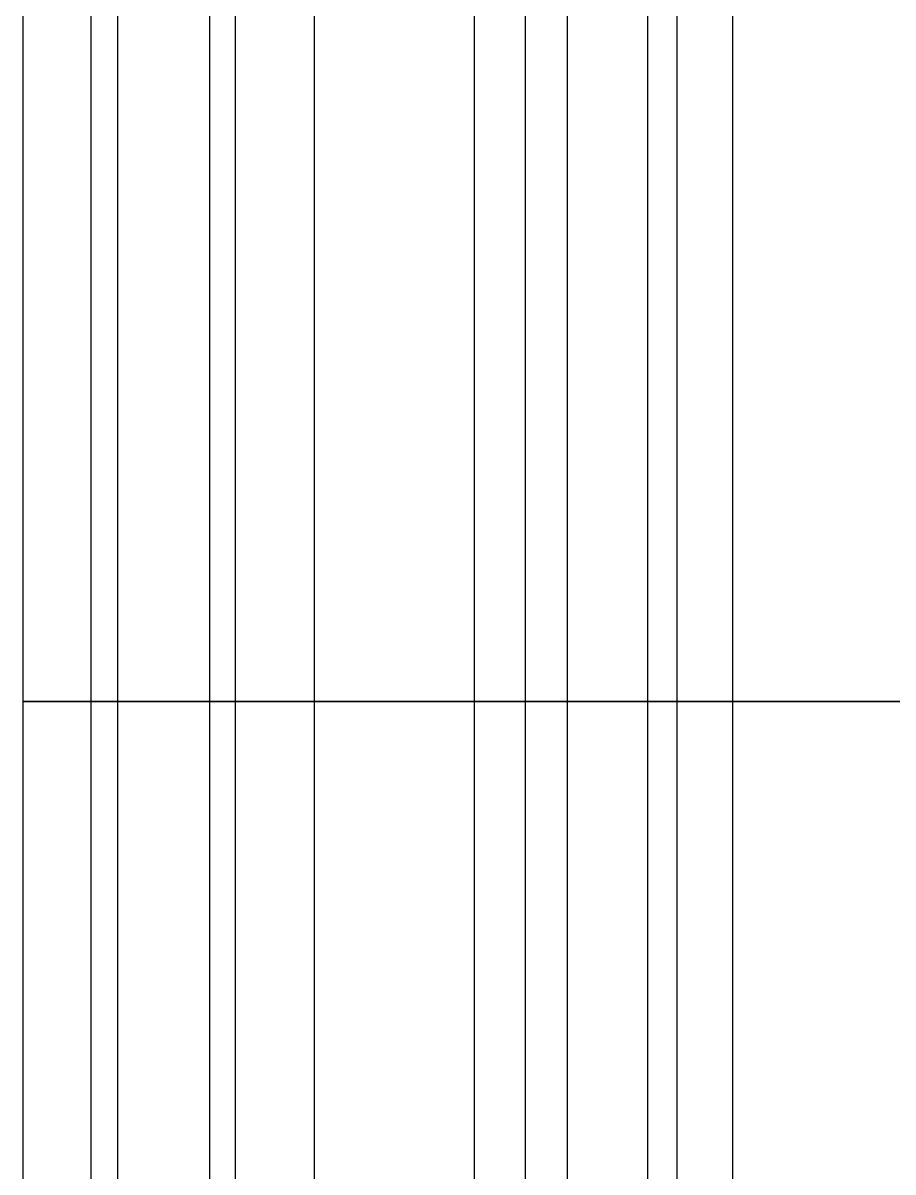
# Model space of a CAD drawing. Extents: x -60 to 60, y -153 to -30.
# Drawn here: x 50.523 to 52.228, y -87.921 to -85.672 of the extents above; entities that cross this region are included whole.
import ezdxf

# ---------------------------------------------------------------- set-up
doc = ezdxf.new("R2010")
doc.units = 0
doc.layers.add('Cut051006', color=7, linetype='CONTINUOUS')

msp = doc.modelspace()

# ---------------------------------------------------------------- linework, layer by layer
at = {"layer": 'Cut051006'}
for p, q in [((50.5235, -84, 83.5194), (50.5235, -87, 83.5194)), ((50.5235, -84, 83.5194), (50.5235, -87, 83.5194)), ((50.5235, -84, 31.1303), (50.5235, -87, 31.1303)), ((50.5235, -84, 31.1303), (50.5235, -87, 31.1303)), ((50.6563, -84, 82.5866), (50.6563, -87, 82.5866)), ((50.6563, -84, 82.5866), (50.6563, -87, 82.5866)), ((50.6563, -84, 32.0631), (50.6563, -87, 32.0631)), ((50.6563, -84, 32.0631), (50.6563, -87, 32.0631)), ((50.7088, -84, 83.4474), (50.7088, -87, 83.4474)), ((50.7088, -84, 83.4474), (50.7088, -87, 83.4474)), ((50.7088, -84, 31.2023), (50.7088, -87, 31.2023)), ((50.7088, -84, 31.2023), (50.7088, -87, 31.2023)), ((50.8888, -84, 82.8024), (50.8888, -87, 82.8024)), ((50.8888, -84, 82.8024), (50.8888, -87, 82.8024)), ((50.8888, -84, 31.8473), (50.8888, -87, 31.8473)), ((50.8888, -84, 31.8473), (50.8888, -87, 31.8473)), ((50.9394, -84, 82.9946), (50.9394, -87, 82.9946)), ((50.9394, -84, 82.9946), (50.9394, -87, 82.9946)), ((50.9394, -84, 31.655), (50.9394, -87, 31.655)), ((50.9394, -84, 31.655), (50.9394, -87, 31.655)), ((51.0937, -84, 81.6898), (51.0937, -87, 81.6898)), ((51.0937, -84, 81.6898), (51.0937, -87, 81.6898)), ((51.0937, -84, 32.9599), (51.0937, -87, 32.9599)), ((51.0937, -84, 32.9599), (51.0937, -87, 32.9599)), ((51.4069, -84, 81.7402), (51.4069, -87, 81.7402)), ((51.4069, -84, 81.7402), (51.4069, -87, 81.7402)), ((51.4069, -84, 32.9095), (51.4069, -87, 32.9095)), ((51.4069, -84, 32.9095), (51.4069, -87, 32.9095)), ((51.507, -84, 80.8033), (51.507, -87, 80.8033)), ((51.507, -84, 80.8033), (51.507, -87, 80.8033)), ((51.507, -84, 33.8463), (51.507, -87, 33.8463)), ((51.507, -84, 33.8463), (51.507, -87, 33.8463)), ((51.5895, -84, 81.6618), (51.5895, -87, 81.6618)), ((51.5895, -84, 81.6618), (51.5895, -87, 81.6618)), ((51.5895, -84, 32.9879), (51.5895, -87, 32.9879)), ((51.5895, -84, 32.9879), (51.5895, -87, 32.9879)), ((51.7469, -84, 81.0109), (51.7469, -87, 81.0109)), ((51.7469, -84, 81.0109), (51.7469, -87, 81.0109)), ((51.7469, -84, 33.6388), (51.7469, -87, 33.6388)), ((51.7469, -84, 33.6388), (51.7469, -87, 33.6388)), ((51.8043, -84, 81.2012), (51.8043, -87, 81.2012)), ((51.8043, -84, 81.2012), (51.8043, -87, 81.2012)), ((51.8043, -84, 33.4484), (51.8043, -87, 33.4484)), ((51.8043, -84, 33.4484), (51.8043, -87, 33.4484)), ((51.9129, -84, 79.8918), (51.9129, -87, 79.8918)), ((51.9129, -84, 79.8918), (51.9129, -87, 79.8918)), ((51.9129, -84, 34.7578), (51.9129, -87, 34.7578)), ((51.9129, -84, 34.7578), (51.9129, -87, 34.7578)), ((50.5235, -87, 83.5194), (50.5235, -90, 83.5194)), ((50.5235, -87, 83.5194), (50.5235, -90, 83.5194)), ((50.5235, -87, 31.1303), (50.5235, -90, 31.1303)), ((50.5235, -87, 31.1303), (50.5235, -90, 31.1303)), ((50.6563, -87, 82.5866), (50.6563, -90, 82.5866)), ((50.6563, -87, 82.5866), (50.6563, -90, 82.5866)), ((50.6563, -87, 32.0631), (50.6563, -90, 32.0631)), ((50.6563, -87, 32.0631), (50.6563, -90, 32.0631)), ((50.7088, -87, 83.4474), (50.7088, -90, 83.4474)), ((50.7088, -87, 83.4474), (50.7088, -90, 83.4474)), ((50.7088, -87, 31.2023), (50.7088, -90, 31.2023)), ((50.7088, -87, 31.2023), (50.7088, -90, 31.2023)), ((50.8888, -87, 82.8024), (50.8888, -90, 82.8024)), ((50.8888, -87, 82.8024), (50.8888, -90, 82.8024)), ((50.8888, -87, 31.8473), (50.8888, -90, 31.8473)), ((50.8888, -87, 31.8473), (50.8888, -90, 31.8473)), ((50.9394, -87, 82.9946), (50.9394, -90, 82.9946)), ((50.9394, -87, 82.9946), (50.9394, -90, 82.9946)), ((50.9394, -87, 31.655), (50.9394, -90, 31.655)), ((50.9394, -87, 31.655), (50.9394, -90, 31.655)), ((51.0937, -87, 81.6898), (51.0937, -90, 81.6898)), ((51.0937, -87, 81.6898), (51.0937, -90, 81.6898)), ((51.0937, -87, 32.9599), (51.0937, -90, 32.9599)), ((51.0937, -87, 32.9599), (51.0937, -90, 32.9599)), ((51.4069, -87, 81.7402), (51.4069, -90, 81.7402)), ((51.4069, -87, 81.7402), (51.4069, -90, 81.7402)), ((51.4069, -87, 32.9095), (51.4069, -90, 32.9095)), ((51.4069, -87, 32.9095), (51.4069, -90, 32.9095)), ((51.507, -87, 80.8033), (51.507, -90, 80.8033)), ((51.507, -87, 80.8033), (51.507, -90, 80.8033)), ((51.507, -87, 33.8463), (51.507, -90, 33.8463)), ((51.507, -87, 33.8463), (51.507, -90, 33.8463)), ((51.5895, -87, 81.6618), (51.5895, -90, 81.6618)), ((51.5895, -87, 81.6618), (51.5895, -90, 81.6618)), ((51.5895, -87, 32.9879), (51.5895, -90, 32.9879)), ((51.5895, -87, 32.9879), (51.5895, -90, 32.9879)), ((51.7469, -87, 81.0109), (51.7469, -90, 81.0109)), ((51.7469, -87, 81.0109), (51.7469, -90, 81.0109)), ((51.7469, -87, 33.6388), (51.7469, -90, 33.6388)), ((51.7469, -87, 33.6388), (51.7469, -90, 33.6388)), ((51.8043, -87, 81.2012), (51.8043, -90, 81.2012)), ((51.8043, -87, 81.2012), (51.8043, -90, 81.2012)), ((51.8043, -87, 33.4484), (51.8043, -90, 33.4484)), ((51.8043, -87, 33.4484), (51.8043, -90, 33.4484)), ((51.9129, -87, 79.8918), (51.9129, -90, 79.8918)), ((51.9129, -87, 79.8918), (51.9129, -90, 79.8918)), ((51.9129, -87, 34.7578), (51.9129, -90, 34.7578)), ((51.9129, -87, 34.7578), (51.9129, -90, 34.7578))]:
    msp.add_line(p, q, dxfattribs=at)
for centre in [(0, -90), (0, -90), (0, -93), (0, -93)]:
    msp.add_circle(centre, 60, dxfattribs=at)
for points, degree, knots in [([(50.7088, -87, 83.4474), (50.6849, -87, 83.4949), (50.6297, -87, 83.5185), (50.5731, -87, 83.5383), (50.5235, -87, 83.5194)], 2, [0, 0, 0, 0.724386, 0.724386, 1.44877, 1.44877, 1.44877]), ([(50.5235, -87, 31.1303), (50.5731, -87, 31.1113), (50.6297, -87, 31.1312), (50.6849, -87, 31.1548), (50.7088, -87, 31.2023)], 2, [0, 0, 0, 0.724386, 0.724386, 1.44877, 1.44877, 1.44877]), ([(50.7088, -87, 83.4474), (50.6849, -87, 83.4949), (50.6297, -87, 83.5185), (50.5731, -87, 83.5383), (50.5235, -87, 83.5194)], 2, [0, 0, 0, 0.724386, 0.724386, 1.44877, 1.44877, 1.44877]), ([(50.5235, -87, 31.1303), (50.5731, -87, 31.1113), (50.6297, -87, 31.1312), (50.6849, -87, 31.1548), (50.7088, -87, 31.2023)], 2, [0, 0, 0, 0.724386, 0.724386, 1.44877, 1.44877, 1.44877]), ([(50.7088, -87, 83.4474), (50.6849, -87, 83.4949), (50.6297, -87, 83.5185), (50.5731, -87, 83.5383), (50.5235, -87, 83.5194)], 2, [0, 0, 0, 0.724386, 0.724386, 1.44877, 1.44877, 1.44877]), ([(50.5235, -87, 31.1303), (50.5731, -87, 31.1113), (50.6297, -87, 31.1312), (50.6849, -87, 31.1548), (50.7088, -87, 31.2023)], 2, [0, 0, 0, 0.724386, 0.724386, 1.44877, 1.44877, 1.44877]), ([(50.7088, -87, 83.4474), (50.6849, -87, 83.4949), (50.6297, -87, 83.5185), (50.5731, -87, 83.5383), (50.5235, -87, 83.5194)], 2, [0, 0, 0, 0.724386, 0.724386, 1.44877, 1.44877, 1.44877]), ([(50.5235, -87, 31.1303), (50.5731, -87, 31.1113), (50.6297, -87, 31.1312), (50.6849, -87, 31.1548), (50.7088, -87, 31.2023)], 2, [0, 0, 0, 0.724386, 0.724386, 1.44877, 1.44877, 1.44877]), ([(51.0937, -87, 81.6898), (51.0109, -87, 81.6896), (50.9143, -87, 81.709), (50.822, -87, 81.7608), (50.73, -87, 81.8117), (50.6451, -87, 81.897), (50.5947, -87, 82.0015), (50.5433, -87, 82.1056), (50.5284, -87, 82.225), (50.5449, -87, 82.3289), (50.5609, -87, 82.4334), (50.6052, -87, 82.5215), (50.6563, -87, 82.5866)], 3, [0, 0, 0, 0, 0.558599, 0.558599, 0.558599, 1.1172, 1.1172, 1.1172, 1.6758, 1.6758, 1.6758, 2.2344, 2.2344, 2.2344, 2.2344]), ([(50.6563, -87, 32.0631), (50.6052, -87, 32.1282), (50.5609, -87, 32.2162), (50.5449, -87, 32.3208), (50.5284, -87, 32.4247), (50.5433, -87, 32.5441), (50.5947, -87, 32.6481), (50.6451, -87, 32.7527), (50.73, -87, 32.838), (50.822, -87, 32.8889), (50.9143, -87, 32.9407), (51.0109, -87, 32.96), (51.0937, -87, 32.9599)], 3, [0, 0, 0, 0, 0.558599, 0.558599, 0.558599, 1.1172, 1.1172, 1.1172, 1.6758, 1.6758, 1.6758, 2.2344, 2.2344, 2.2344, 2.2344]), ([(51.0937, -87, 81.6898), (51.0109, -87, 81.6896), (50.9143, -87, 81.709), (50.822, -87, 81.7608), (50.73, -87, 81.8117), (50.6451, -87, 81.897), (50.5947, -87, 82.0015), (50.5433, -87, 82.1056), (50.5284, -87, 82.225), (50.5449, -87, 82.3289), (50.5609, -87, 82.4334), (50.6052, -87, 82.5215), (50.6563, -87, 82.5866)], 3, [0, 0, 0, 0, 0.558599, 0.558599, 0.558599, 1.1172, 1.1172, 1.1172, 1.6758, 1.6758, 1.6758, 2.2344, 2.2344, 2.2344, 2.2344]), ([(50.6563, -87, 32.0631), (50.6052, -87, 32.1282), (50.5609, -87, 32.2162), (50.5449, -87, 32.3208), (50.5284, -87, 32.4247), (50.5433, -87, 32.5441), (50.5947, -87, 32.6481), (50.6451, -87, 32.7527), (50.73, -87, 32.838), (50.822, -87, 32.8889), (50.9143, -87, 32.9407), (51.0109, -87, 32.96), (51.0937, -87, 32.9599)], 3, [0, 0, 0, 0, 0.558599, 0.558599, 0.558599, 1.1172, 1.1172, 1.1172, 1.6758, 1.6758, 1.6758, 2.2344, 2.2344, 2.2344, 2.2344]), ([(51.0937, -87, 81.6898), (51.0109, -87, 81.6896), (50.9143, -87, 81.709), (50.822, -87, 81.7608), (50.73, -87, 81.8117), (50.6451, -87, 81.897), (50.5947, -87, 82.0015), (50.5433, -87, 82.1056), (50.5284, -87, 82.225), (50.5449, -87, 82.3289), (50.5609, -87, 82.4334), (50.6052, -87, 82.5215), (50.6563, -87, 82.5866)], 3, [0, 0, 0, 0, 0.558599, 0.558599, 0.558599, 1.1172, 1.1172, 1.1172, 1.6758, 1.6758, 1.6758, 2.2344, 2.2344, 2.2344, 2.2344]), ([(50.6563, -87, 32.0631), (50.6052, -87, 32.1282), (50.5609, -87, 32.2162), (50.5449, -87, 32.3208), (50.5284, -87, 32.4247), (50.5433, -87, 32.5441), (50.5947, -87, 32.6481), (50.6451, -87, 32.7527), (50.73, -87, 32.838), (50.822, -87, 32.8889), (50.9143, -87, 32.9407), (51.0109, -87, 32.96), (51.0937, -87, 32.9599)], 3, [0, 0, 0, 0, 0.558599, 0.558599, 0.558599, 1.1172, 1.1172, 1.1172, 1.6758, 1.6758, 1.6758, 2.2344, 2.2344, 2.2344, 2.2344]), ([(51.0937, -87, 81.6898), (51.0109, -87, 81.6896), (50.9143, -87, 81.709), (50.822, -87, 81.7608), (50.73, -87, 81.8117), (50.6451, -87, 81.897), (50.5947, -87, 82.0015), (50.5433, -87, 82.1056), (50.5284, -87, 82.225), (50.5449, -87, 82.3289), (50.5609, -87, 82.4334), (50.6052, -87, 82.5215), (50.6563, -87, 82.5866)], 3, [0, 0, 0, 0, 0.558599, 0.558599, 0.558599, 1.1172, 1.1172, 1.1172, 1.6758, 1.6758, 1.6758, 2.2344, 2.2344, 2.2344, 2.2344]), ([(50.6563, -87, 32.0631), (50.6052, -87, 32.1282), (50.5609, -87, 32.2162), (50.5449, -87, 32.3208), (50.5284, -87, 32.4247), (50.5433, -87, 32.5441), (50.5947, -87, 32.6481), (50.6451, -87, 32.7527), (50.73, -87, 32.838), (50.822, -87, 32.8889), (50.9143, -87, 32.9407), (51.0109, -87, 32.96), (51.0937, -87, 32.9599)], 3, [0, 0, 0, 0, 0.558599, 0.558599, 0.558599, 1.1172, 1.1172, 1.1172, 1.6758, 1.6758, 1.6758, 2.2344, 2.2344, 2.2344, 2.2344]), ([(50.8888, -87, 82.8024), (50.9333, -87, 82.8315), (50.9505, -87, 82.8889), (50.9639, -87, 82.9474), (50.9394, -87, 82.9946)], 2, [0, 0, 0, 0.724386, 0.724386, 1.44877, 1.44877, 1.44877]), ([(50.9394, -87, 31.655), (50.9639, -87, 31.7023), (50.9505, -87, 31.7608), (50.9333, -87, 31.8182), (50.8888, -87, 31.8473)], 2, [0, 0, 0, 0.724386, 0.724386, 1.44877, 1.44877, 1.44877]), ([(50.8888, -87, 82.8024), (50.9333, -87, 82.8315), (50.9505, -87, 82.8889), (50.9639, -87, 82.9474), (50.9394, -87, 82.9946)], 2, [0, 0, 0, 0.724386, 0.724386, 1.44877, 1.44877, 1.44877]), ([(50.9394, -87, 31.655), (50.9639, -87, 31.7023), (50.9505, -87, 31.7608), (50.9333, -87, 31.8182), (50.8888, -87, 31.8473)], 2, [0, 0, 0, 0.724386, 0.724386, 1.44877, 1.44877, 1.44877]), ([(50.8888, -87, 82.8024), (50.9333, -87, 82.8315), (50.9505, -87, 82.8889), (50.9639, -87, 82.9474), (50.9394, -87, 82.9946)], 2, [0, 0, 0, 0.724386, 0.724386, 1.44877, 1.44877, 1.44877]), ([(50.9394, -87, 31.655), (50.9639, -87, 31.7023), (50.9505, -87, 31.7608), (50.9333, -87, 31.8182), (50.8888, -87, 31.8473)], 2, [0, 0, 0, 0.724386, 0.724386, 1.44877, 1.44877, 1.44877]), ([(50.8888, -87, 82.8024), (50.9333, -87, 82.8315), (50.9505, -87, 82.8889), (50.9639, -87, 82.9474), (50.9394, -87, 82.9946)], 2, [0, 0, 0, 0.724386, 0.724386, 1.44877, 1.44877, 1.44877]), ([(50.9394, -87, 31.655), (50.9639, -87, 31.7023), (50.9505, -87, 31.7608), (50.9333, -87, 31.8182), (50.8888, -87, 31.8473)], 2, [0, 0, 0, 0.724386, 0.724386, 1.44877, 1.44877, 1.44877]), ([(51.9129, -87, 79.8918), (51.8301, -87, 79.8945), (51.7342, -87, 79.9172), (51.6439, -87, 79.9722), (51.5537, -87, 80.0263), (51.4718, -87, 80.1145), (51.4251, -87, 80.2208), (51.3774, -87, 80.3266), (51.3666, -87, 80.4464), (51.3868, -87, 80.5496), (51.4064, -87, 80.6536), (51.4537, -87, 80.7401), (51.507, -87, 80.8033)], 3, [0, 0, 0, 0, 0.558599, 0.558599, 0.558599, 1.1172, 1.1172, 1.1172, 1.6758, 1.6758, 1.6758, 2.2344, 2.2344, 2.2344, 2.2344]), ([(51.507, -87, 33.8463), (51.4537, -87, 33.9096), (51.4064, -87, 33.9961), (51.3868, -87, 34.1001), (51.3666, -87, 34.2033), (51.3774, -87, 34.3231), (51.4251, -87, 34.4289), (51.4718, -87, 34.5351), (51.5537, -87, 34.6234), (51.6439, -87, 34.6774), (51.7342, -87, 34.7324), (51.8301, -87, 34.7551), (51.9129, -87, 34.7578)], 3, [0, 0, 0, 0, 0.558599, 0.558599, 0.558599, 1.1172, 1.1172, 1.1172, 1.6758, 1.6758, 1.6758, 2.2344, 2.2344, 2.2344, 2.2344]), ([(51.9129, -87, 79.8918), (51.8301, -87, 79.8945), (51.7342, -87, 79.9172), (51.6439, -87, 79.9722), (51.5537, -87, 80.0263), (51.4718, -87, 80.1145), (51.4251, -87, 80.2208), (51.3774, -87, 80.3266), (51.3666, -87, 80.4464), (51.3868, -87, 80.5496), (51.4064, -87, 80.6536), (51.4537, -87, 80.7401), (51.507, -87, 80.8033)], 3, [0, 0, 0, 0, 0.558599, 0.558599, 0.558599, 1.1172, 1.1172, 1.1172, 1.6758, 1.6758, 1.6758, 2.2344, 2.2344, 2.2344, 2.2344]), ([(51.507, -87, 33.8463), (51.4537, -87, 33.9096), (51.4064, -87, 33.9961), (51.3868, -87, 34.1001), (51.3666, -87, 34.2033), (51.3774, -87, 34.3231), (51.4251, -87, 34.4289), (51.4718, -87, 34.5351), (51.5537, -87, 34.6234), (51.6439, -87, 34.6774), (51.7342, -87, 34.7324), (51.8301, -87, 34.7551), (51.9129, -87, 34.7578)], 3, [0, 0, 0, 0, 0.558599, 0.558599, 0.558599, 1.1172, 1.1172, 1.1172, 1.6758, 1.6758, 1.6758, 2.2344, 2.2344, 2.2344, 2.2344]), ([(51.9129, -87, 79.8918), (51.8301, -87, 79.8945), (51.7342, -87, 79.9172), (51.6439, -87, 79.9722), (51.5537, -87, 80.0263), (51.4718, -87, 80.1145), (51.4251, -87, 80.2208), (51.3774, -87, 80.3266), (51.3666, -87, 80.4464), (51.3868, -87, 80.5496), (51.4064, -87, 80.6536), (51.4537, -87, 80.7401), (51.507, -87, 80.8033)], 3, [0, 0, 0, 0, 0.558599, 0.558599, 0.558599, 1.1172, 1.1172, 1.1172, 1.6758, 1.6758, 1.6758, 2.2344, 2.2344, 2.2344, 2.2344]), ([(51.507, -87, 33.8463), (51.4537, -87, 33.9096), (51.4064, -87, 33.9961), (51.3868, -87, 34.1001), (51.3666, -87, 34.2033), (51.3774, -87, 34.3231), (51.4251, -87, 34.4289), (51.4718, -87, 34.5351), (51.5537, -87, 34.6234), (51.6439, -87, 34.6774), (51.7342, -87, 34.7324), (51.8301, -87, 34.7551), (51.9129, -87, 34.7578)], 3, [0, 0, 0, 0, 0.558599, 0.558599, 0.558599, 1.1172, 1.1172, 1.1172, 1.6758, 1.6758, 1.6758, 2.2344, 2.2344, 2.2344, 2.2344]), ([(51.9129, -87, 79.8918), (51.8301, -87, 79.8945), (51.7342, -87, 79.9172), (51.6439, -87, 79.9722), (51.5537, -87, 80.0263), (51.4718, -87, 80.1145), (51.4251, -87, 80.2208), (51.3774, -87, 80.3266), (51.3666, -87, 80.4464), (51.3868, -87, 80.5496), (51.4064, -87, 80.6536), (51.4537, -87, 80.7401), (51.507, -87, 80.8033)], 3, [0, 0, 0, 0, 0.558599, 0.558599, 0.558599, 1.1172, 1.1172, 1.1172, 1.6758, 1.6758, 1.6758, 2.2344, 2.2344, 2.2344, 2.2344]), ([(51.507, -87, 33.8463), (51.4537, -87, 33.9096), (51.4064, -87, 33.9961), (51.3868, -87, 34.1001), (51.3666, -87, 34.2033), (51.3774, -87, 34.3231), (51.4251, -87, 34.4289), (51.4718, -87, 34.5351), (51.5537, -87, 34.6234), (51.6439, -87, 34.6774), (51.7342, -87, 34.7324), (51.8301, -87, 34.7551), (51.9129, -87, 34.7578)], 3, [0, 0, 0, 0, 0.558599, 0.558599, 0.558599, 1.1172, 1.1172, 1.1172, 1.6758, 1.6758, 1.6758, 2.2344, 2.2344, 2.2344, 2.2344]), ([(51.5895, -87, 81.6618), (51.5673, -87, 81.7101), (51.5131, -87, 81.7356), (51.4572, -87, 81.7574), (51.4069, -87, 81.7402)], 2, [0, 0, 0, 0.724386, 0.724386, 1.44877, 1.44877, 1.44877]), ([(51.4069, -87, 32.9095), (51.4572, -87, 32.8923), (51.5131, -87, 32.9141), (51.5673, -87, 32.9396), (51.5895, -87, 32.9879)], 2, [0, 0, 0, 0.724386, 0.724386, 1.44877, 1.44877, 1.44877]), ([(51.5895, -87, 81.6618), (51.5673, -87, 81.7101), (51.5131, -87, 81.7356), (51.4572, -87, 81.7574), (51.4069, -87, 81.7402)], 2, [0, 0, 0, 0.724386, 0.724386, 1.44877, 1.44877, 1.44877]), ([(51.4069, -87, 32.9095), (51.4572, -87, 32.8923), (51.5131, -87, 32.9141), (51.5673, -87, 32.9396), (51.5895, -87, 32.9879)], 2, [0, 0, 0, 0.724386, 0.724386, 1.44877, 1.44877, 1.44877]), ([(51.5895, -87, 81.6618), (51.5673, -87, 81.7101), (51.5131, -87, 81.7356), (51.4572, -87, 81.7574), (51.4069, -87, 81.7402)], 2, [0, 0, 0, 0.724386, 0.724386, 1.44877, 1.44877, 1.44877]), ([(51.4069, -87, 32.9095), (51.4572, -87, 32.8923), (51.5131, -87, 32.9141), (51.5673, -87, 32.9396), (51.5895, -87, 32.9879)], 2, [0, 0, 0, 0.724386, 0.724386, 1.44877, 1.44877, 1.44877]), ([(51.5895, -87, 81.6618), (51.5673, -87, 81.7101), (51.5131, -87, 81.7356), (51.4572, -87, 81.7574), (51.4069, -87, 81.7402)], 2, [0, 0, 0, 0.724386, 0.724386, 1.44877, 1.44877, 1.44877]), ([(51.4069, -87, 32.9095), (51.4572, -87, 32.8923), (51.5131, -87, 32.9141), (51.5673, -87, 32.9396), (51.5895, -87, 32.9879)], 2, [0, 0, 0, 0.724386, 0.724386, 1.44877, 1.44877, 1.44877]), ([(51.7469, -87, 81.0109), (51.7924, -87, 81.0384), (51.8117, -87, 81.0952), (51.827, -87, 81.1532), (51.8043, -87, 81.2012)], 2, [0, 0, 0, 0.724386, 0.724386, 1.44877, 1.44877, 1.44877]), ([(51.8043, -87, 33.4484), (51.827, -87, 33.4965), (51.8117, -87, 33.5545), (51.7924, -87, 33.6113), (51.7469, -87, 33.6388)], 2, [0, 0, 0, 0.724386, 0.724386, 1.44877, 1.44877, 1.44877]), ([(51.7469, -87, 81.0109), (51.7924, -87, 81.0384), (51.8117, -87, 81.0952), (51.827, -87, 81.1532), (51.8043, -87, 81.2012)], 2, [0, 0, 0, 0.724386, 0.724386, 1.44877, 1.44877, 1.44877]), ([(51.8043, -87, 33.4484), (51.827, -87, 33.4965), (51.8117, -87, 33.5545), (51.7924, -87, 33.6113), (51.7469, -87, 33.6388)], 2, [0, 0, 0, 0.724386, 0.724386, 1.44877, 1.44877, 1.44877]), ([(51.7469, -87, 81.0109), (51.7924, -87, 81.0384), (51.8117, -87, 81.0952), (51.827, -87, 81.1532), (51.8043, -87, 81.2012)], 2, [0, 0, 0, 0.724386, 0.724386, 1.44877, 1.44877, 1.44877]), ([(51.8043, -87, 33.4484), (51.827, -87, 33.4965), (51.8117, -87, 33.5545), (51.7924, -87, 33.6113), (51.7469, -87, 33.6388)], 2, [0, 0, 0, 0.724386, 0.724386, 1.44877, 1.44877, 1.44877]), ([(51.7469, -87, 81.0109), (51.7924, -87, 81.0384), (51.8117, -87, 81.0952), (51.827, -87, 81.1532), (51.8043, -87, 81.2012)], 2, [0, 0, 0, 0.724386, 0.724386, 1.44877, 1.44877, 1.44877]), ([(51.8043, -87, 33.4484), (51.827, -87, 33.4965), (51.8117, -87, 33.5545), (51.7924, -87, 33.6113), (51.7469, -87, 33.6388)], 2, [0, 0, 0, 0.724386, 0.724386, 1.44877, 1.44877, 1.44877]), ([(52.6688, -87, 78.0664), (52.5862, -87, 78.0719), (52.4912, -87, 78.098), (52.4028, -87, 78.1561), (52.3145, -87, 78.2133), (52.2358, -87, 78.3043), (52.1928, -87, 78.4121), (52.1488, -87, 78.5195), (52.1422, -87, 78.6397), (52.166, -87, 78.7421), (52.1892, -87, 78.8453), (52.2395, -87, 78.9301), (52.295, -87, 78.9915)], 3, [0, 0, 0, 0, 0.558599, 0.558599, 0.558599, 1.1172, 1.1172, 1.1172, 1.6758, 1.6758, 1.6758, 2.2344, 2.2344, 2.2344, 2.2344]), ([(52.295, -87, 35.6582), (52.2395, -87, 35.7196), (52.1892, -87, 35.8043), (52.166, -87, 35.9076), (52.1422, -87, 36.01), (52.1488, -87, 36.1302), (52.1928, -87, 36.2376), (52.2358, -87, 36.3454), (52.3145, -87, 36.4364), (52.4028, -87, 36.4936), (52.4912, -87, 36.5517), (52.5862, -87, 36.5777), (52.6688, -87, 36.5833)], 3, [0, 0, 0, 0, 0.558599, 0.558599, 0.558599, 1.1172, 1.1172, 1.1172, 1.6758, 1.6758, 1.6758, 2.2344, 2.2344, 2.2344, 2.2344]), ([(52.6688, -87, 78.0664), (52.5862, -87, 78.0719), (52.4912, -87, 78.098), (52.4028, -87, 78.1561), (52.3145, -87, 78.2133), (52.2358, -87, 78.3043), (52.1928, -87, 78.4121), (52.1488, -87, 78.5195), (52.1422, -87, 78.6397), (52.166, -87, 78.7421), (52.1892, -87, 78.8453), (52.2395, -87, 78.9301), (52.295, -87, 78.9915)], 3, [0, 0, 0, 0, 0.558599, 0.558599, 0.558599, 1.1172, 1.1172, 1.1172, 1.6758, 1.6758, 1.6758, 2.2344, 2.2344, 2.2344, 2.2344]), ([(52.295, -87, 35.6582), (52.2395, -87, 35.7196), (52.1892, -87, 35.8043), (52.166, -87, 35.9076), (52.1422, -87, 36.01), (52.1488, -87, 36.1302), (52.1928, -87, 36.2376), (52.2358, -87, 36.3454), (52.3145, -87, 36.4364), (52.4028, -87, 36.4936), (52.4912, -87, 36.5517), (52.5862, -87, 36.5777), (52.6688, -87, 36.5833)], 3, [0, 0, 0, 0, 0.558599, 0.558599, 0.558599, 1.1172, 1.1172, 1.1172, 1.6758, 1.6758, 1.6758, 2.2344, 2.2344, 2.2344, 2.2344]), ([(52.6688, -87, 78.0664), (52.5862, -87, 78.0719), (52.4912, -87, 78.098), (52.4028, -87, 78.1561), (52.3145, -87, 78.2133), (52.2358, -87, 78.3043), (52.1928, -87, 78.4121), (52.1488, -87, 78.5195), (52.1422, -87, 78.6397), (52.166, -87, 78.7421), (52.1892, -87, 78.8453), (52.2395, -87, 78.9301), (52.295, -87, 78.9915)], 3, [0, 0, 0, 0, 0.558599, 0.558599, 0.558599, 1.1172, 1.1172, 1.1172, 1.6758, 1.6758, 1.6758, 2.2344, 2.2344, 2.2344, 2.2344]), ([(52.295, -87, 35.6582), (52.2395, -87, 35.7196), (52.1892, -87, 35.8043), (52.166, -87, 35.9076), (52.1422, -87, 36.01), (52.1488, -87, 36.1302), (52.1928, -87, 36.2376), (52.2358, -87, 36.3454), (52.3145, -87, 36.4364), (52.4028, -87, 36.4936), (52.4912, -87, 36.5517), (52.5862, -87, 36.5777), (52.6688, -87, 36.5833)], 3, [0, 0, 0, 0, 0.558599, 0.558599, 0.558599, 1.1172, 1.1172, 1.1172, 1.6758, 1.6758, 1.6758, 2.2344, 2.2344, 2.2344, 2.2344]), ([(52.6688, -87, 78.0664), (52.5862, -87, 78.0719), (52.4912, -87, 78.098), (52.4028, -87, 78.1561), (52.3145, -87, 78.2133), (52.2358, -87, 78.3043), (52.1928, -87, 78.4121), (52.1488, -87, 78.5195), (52.1422, -87, 78.6397), (52.166, -87, 78.7421), (52.1892, -87, 78.8453), (52.2395, -87, 78.9301), (52.295, -87, 78.9915)], 3, [0, 0, 0, 0, 0.558599, 0.558599, 0.558599, 1.1172, 1.1172, 1.1172, 1.6758, 1.6758, 1.6758, 2.2344, 2.2344, 2.2344, 2.2344]), ([(52.295, -87, 35.6582), (52.2395, -87, 35.7196), (52.1892, -87, 35.8043), (52.166, -87, 35.9076), (52.1422, -87, 36.01), (52.1488, -87, 36.1302), (52.1928, -87, 36.2376), (52.2358, -87, 36.3454), (52.3145, -87, 36.4364), (52.4028, -87, 36.4936), (52.4912, -87, 36.5517), (52.5862, -87, 36.5777), (52.6688, -87, 36.5833)], 3, [0, 0, 0, 0, 0.558599, 0.558599, 0.558599, 1.1172, 1.1172, 1.1172, 1.6758, 1.6758, 1.6758, 2.2344, 2.2344, 2.2344, 2.2344])]:
    msp.add_open_spline(points, degree=degree, knots=knots, dxfattribs=at)
for points, degree in [([(50.6563, -87, 82.5866), (50.7553, -87, 82.713), (50.8888, -87, 82.8024)], 2), ([(50.8888, -87, 31.8473), (50.7553, -87, 31.9366), (50.6563, -87, 32.0631)], 2), ([(50.6563, -87, 82.5866), (50.7553, -87, 82.713), (50.8888, -87, 82.8024)], 2), ([(50.8888, -87, 31.8473), (50.7553, -87, 31.9366), (50.6563, -87, 32.0631)], 2), ([(50.6563, -87, 82.5866), (50.7553, -87, 82.713), (50.8888, -87, 82.8024)], 2), ([(50.8888, -87, 31.8473), (50.7553, -87, 31.9366), (50.6563, -87, 32.0631)], 2), ([(50.6563, -87, 82.5866), (50.7553, -87, 82.713), (50.8888, -87, 82.8024)], 2), ([(50.8888, -87, 31.8473), (50.7553, -87, 31.9366), (50.6563, -87, 32.0631)], 2), ([(50.9394, -87, 82.9946), (50.7088, -87, 83.4474)], 1), ([(50.7088, -87, 31.2023), (50.9394, -87, 31.655)], 1), ([(50.9394, -87, 82.9946), (50.7088, -87, 83.4474)], 1), ([(50.7088, -87, 31.2023), (50.9394, -87, 31.655)], 1), ([(50.9394, -87, 82.9946), (50.7088, -87, 83.4474)], 1), ([(50.7088, -87, 31.2023), (50.9394, -87, 31.655)], 1), ([(50.9394, -87, 82.9946), (50.7088, -87, 83.4474)], 1), ([(50.7088, -87, 31.2023), (50.9394, -87, 31.655)], 1), ([(51.4069, -87, 81.7402), (51.2543, -87, 81.69), (51.0937, -87, 81.6898)], 2), ([(51.0937, -87, 32.9599), (51.2543, -87, 32.9596), (51.4069, -87, 32.9095)], 2), ([(51.4069, -87, 81.7402), (51.2543, -87, 81.69), (51.0937, -87, 81.6898)], 2), ([(51.0937, -87, 32.9599), (51.2543, -87, 32.9596), (51.4069, -87, 32.9095)], 2), ([(51.4069, -87, 81.7402), (51.2543, -87, 81.69), (51.0937, -87, 81.6898)], 2), ([(51.0937, -87, 32.9599), (51.2543, -87, 32.9596), (51.4069, -87, 32.9095)], 2), ([(51.4069, -87, 81.7402), (51.2543, -87, 81.69), (51.0937, -87, 81.6898)], 2), ([(51.0937, -87, 32.9599), (51.2543, -87, 32.9596), (51.4069, -87, 32.9095)], 2), ([(51.507, -87, 80.8033), (51.6104, -87, 80.9262), (51.7469, -87, 81.0109)], 2), ([(51.7469, -87, 33.6388), (51.6104, -87, 33.7234), (51.507, -87, 33.8463)], 2), ([(51.507, -87, 80.8033), (51.6104, -87, 80.9262), (51.7469, -87, 81.0109)], 2), ([(51.7469, -87, 33.6388), (51.6104, -87, 33.7234), (51.507, -87, 33.8463)], 2), ([(51.507, -87, 80.8033), (51.6104, -87, 80.9262), (51.7469, -87, 81.0109)], 2), ([(51.7469, -87, 33.6388), (51.6104, -87, 33.7234), (51.507, -87, 33.8463)], 2), ([(51.507, -87, 80.8033), (51.6104, -87, 80.9262), (51.7469, -87, 81.0109)], 2), ([(51.7469, -87, 33.6388), (51.6104, -87, 33.7234), (51.507, -87, 33.8463)], 2), ([(51.8043, -87, 81.2012), (51.5895, -87, 81.6618)], 1), ([(51.5895, -87, 32.9879), (51.8043, -87, 33.4484)], 1), ([(51.8043, -87, 81.2012), (51.5895, -87, 81.6618)], 1), ([(51.5895, -87, 32.9879), (51.8043, -87, 33.4484)], 1), ([(51.8043, -87, 81.2012), (51.5895, -87, 81.6618)], 1), ([(51.5895, -87, 32.9879), (51.8043, -87, 33.4484)], 1), ([(51.8043, -87, 81.2012), (51.5895, -87, 81.6618)], 1), ([(51.5895, -87, 32.9879), (51.8043, -87, 33.4484)], 1), ([(52.2276, -87, 79.9313), (52.0734, -87, 79.8865), (51.9129, -87, 79.8918)], 2), ([(51.9129, -87, 34.7578), (52.0734, -87, 34.7632), (52.2276, -87, 34.7184)], 2), ([(52.2276, -87, 79.9313), (52.0734, -87, 79.8865), (51.9129, -87, 79.8918)], 2), ([(51.9129, -87, 34.7578), (52.0734, -87, 34.7632), (52.2276, -87, 34.7184)], 2), ([(52.2276, -87, 79.9313), (52.0734, -87, 79.8865), (51.9129, -87, 79.8918)], 2), ([(51.9129, -87, 34.7578), (52.0734, -87, 34.7632), (52.2276, -87, 34.7184)], 2), ([(52.2276, -87, 79.9313), (52.0734, -87, 79.8865), (51.9129, -87, 79.8918)], 2), ([(51.9129, -87, 34.7578), (52.0734, -87, 34.7632), (52.2276, -87, 34.7184)], 2)]:
    msp.add_open_spline(points, degree=degree, dxfattribs=at)

doc.saveas('drawing.dxf')
